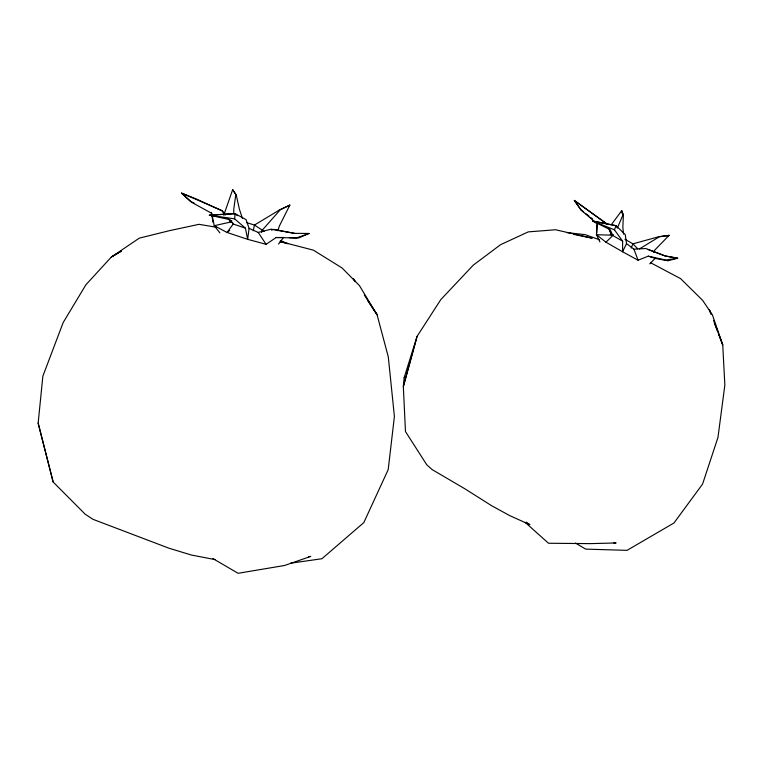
<?xml version="1.0" encoding="UTF-8"?>
<svg xmlns="http://www.w3.org/2000/svg" width="763" height="763" viewBox="0 0 763 763"><rect width="100%" height="100%" fill="white"/><g stroke="black" fill="none" stroke-linecap="round" stroke-linejoin="round"><path stroke-width="1.14" d="M622.646 241.222L622.57 251.761L638.087 260.221L648.264 256.168L665.737 260.04L677.687 258.19L665.136 255.948L645.87 248.509L633.919 249.196L626.537 243.597L625.231 234.556L616.008 225.667L592.546 221.012L610.228 229.711L612.842 235.509L622.646 241.222L614.444 229.816L592.546 221.012L615.56 225.648L617.019 227.412M597.143 222.5L596.456 234.718L599.909 241.9M596.752 233.02L597.057 224.837M245.419 228.166L234.661 218.867L235.061 213.602L209.348 215.166L230.035 219.687L233.201 224.017L245.419 228.166L247.651 239.324L266.096 244.322L276.139 237.522L283.521 237.474L278.514 244.093M215.032 559.584L191.456 555.044L169.157 548.282L93.076 519.355L85.208 514.233L53.133 481.978L38.15 423.131L42.862 376.178L63.167 322.568L85.885 284.809L111.274 257.093L139.276 238.151L169.357 230.693L199.048 224.322L216.635 227.279M235.061 213.602L246.087 219.649L249.1 228.395L247.651 239.324L227.059 232.477L214.231 225.695L211.742 213.335L191.179 202.061L181.489 193.077L222.109 210.617L225.295 215.08M621.378 212.877L621.692 210.722L611.468 224.513M253.297 230.769L254.441 225.056L279.964 209.682L289.845 205.113L279.182 226.42L277.99 230.808M617.315 228.089L623.066 214.68L621.692 210.722L623.381 214.899L622.856 227.288L623.514 234.146M261.48 232.543L262.119 230.321L280.269 209.796L289.845 205.113L288.309 206.744M223.759 215.204L232.658 189.71L236.158 194.699L239.448 209.377L242.415 218.313M614.444 229.816L616.008 225.667M631.163 248.089L632.928 243.845L659.098 236.644L669.094 235.357L654.654 250.207L653.567 252.181M626.537 243.597L622.57 251.761L605.965 242.195L596.456 234.718L611.955 235.166L609.027 228.948M233.201 224.017L227.059 232.477L229.72 230.369M649.752 263.864L655.179 258.399L667.94 260.784L677.687 258.19L665.374 256.025L648.092 249.558M605.965 242.195L612.842 235.509M639.442 248.919L659.327 236.778L669.094 235.357L667.196 236.53M119.362 252.305L121.384 251.103L111.274 257.093M112.285 256.492L118.351 252.906M249.1 228.395L258.218 232.429L271.218 229.158L294.423 233.364L309.044 233.459L298.648 237.98L289.339 237.665M271.542 230.168L273.593 229.405L294.671 233.364M309.044 233.459L296.292 237.98L276.139 237.522M231.799 220.841L229.749 221.346L232.734 222.605M290.522 563.208L321.929 558.735L363.817 522.598L388.205 469.617L394.404 416.455L388.281 356.817L377.065 314.747L359.392 285.534L342.072 267.975L313.374 250.15L280.402 241.604M308.395 556.694L310.741 556.399L284.561 565.488L238.104 573.29L213.001 558.64M613.729 542.855L616.113 542.96L590.18 543.628L548.53 543.256L525.23 522.426M609.341 229.921L611.516 235.023L613.547 235.233M566.68 232.581L585.278 234.661L599.642 239.84M234.661 218.867L209.348 215.166L234.565 213.688L237.474 215.662M610.257 234.47L613.442 235.052M573.623 234.355L592.174 238.19L555.588 229.749L528.282 231.885L500.614 244.656L473.289 265.133L440.804 299.611L417.075 336.369L403.331 386.574L405.468 431.553L426.784 464.81L432.154 469.607L464.896 488.806L491.601 505.707L509.779 515.645L529.913 524.715L526.336 522.15M280.155 241.633L287.937 243.712L280.364 240.479M246.802 222.682L254.441 225.056L264.132 231.332M648.264 256.168L655.179 258.399M191.942 202.033L194.079 203.063M650.505 262.691L680.577 278.619L702.609 300.326L712.384 314.795L722.742 344.981L724.85 385.124L717.954 437.485L702.57 484.076L673.977 522.989L627.024 550.352L585.641 549.112L575.512 543.037M624.954 239.277L632.928 243.845L637.677 248.748M606.738 223.788L574.339 200.44L581.044 210.054L596.733 223.483M606.585 223.759L574.339 200.44L581.024 209.863L583.714 211.971M585.498 213.373L589.084 216.187M590.867 217.589L592.66 218.991M190.874 201.527L181.489 193.077L196.74 199.181L222.224 210.969L225.066 214.651M219.858 232.849L214.231 225.695L230.75 222.023L227.908 218.342M364.285 294.985L377.065 314.747L368.081 301.108M258.218 232.429L266.096 244.322M232.658 189.71L235.796 194.546L233.755 209.262L233.793 213.688M711.03 313.955L709.342 309.683L711.011 314.098M713.577 320.374L722.742 344.981L718.555 333.946M714.368 322.921L717.296 330.637M633.919 249.196L638.087 260.221M38.15 423.131L53.133 481.978M211.38 212.333L212.944 222.233M404.152 377.666L403.331 386.574L417.075 336.369L404.152 377.666M355.253 281.576L353.317 278.705L355.243 281.623"/></g></svg>
